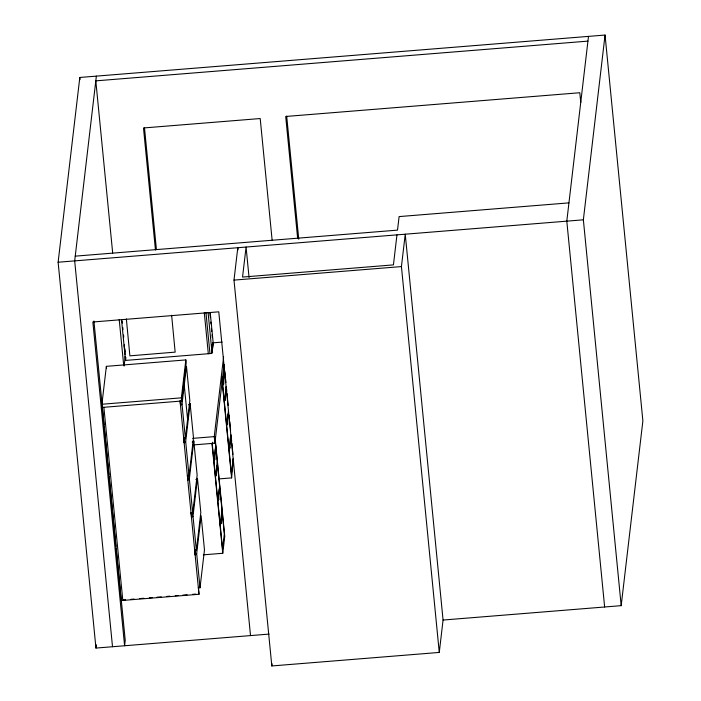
<?xml version="1.0" encoding="UTF-8"?>
<svg xmlns="http://www.w3.org/2000/svg" width="701" height="701" viewBox="0 0 701 701"><rect width="100%" height="100%" fill="white"/><g stroke="black" fill="none" stroke-linecap="round" stroke-linejoin="round"><path stroke-width="1.05" d="M124.314 345.181L124.41 347.24L124.401 344.436M269.079 634.09L95.949 648.074L58.122 262.227L79.809 77.46L605.051 35.05L642.878 420.889L621.191 605.655L443.067 620.043L439.273 652.429L271.822 665.95L233.994 280.111L237.788 247.725L238.007 249.898M96.361 76.129L74.683 260.895L112.511 646.734M102.039 403.171L106.359 366.343L185.844 359.92L186.159 363.1L181.708 401.016L102.223 407.43M124.112 366.018L125.251 356.327M210.212 312.646L213.209 343.008L212.044 352.962A2.077 0.578 -5.6 0 1 209.967 353.593L125.514 360.419L125.873 357.396M95.949 648.074L96.335 644.815M181.086 400.14L180.578 405.441L180.104 400.674L180.052 401.147L198.988 594.282L121.159 600.564L119.564 584.292M181.708 401.016L181.393 397.835L185.844 359.92M185.371 438.37L182.023 404.188L186.466 366.281L189.822 400.455L185.371 438.37L183.715 438.502M184.766 437.345L184.135 442.76L185.686 441.542L190.129 403.636L188.578 404.845M184.363 441.709L184.749 438.449M188.306 475.777L187.798 480.115L189.349 478.906L193.791 440.99L192.24 442.2M187.377 475.856L189.033 475.725L193.485 437.81L190.129 403.636M210.186 315.73L210.379 317.641M210.169 315.345L209.976 313.435M210.808 322.092L211.001 323.993M211.43 328.445L211.72 331.31M212.061 334.806L212.35 337.593M191.969 513.141L191.461 517.469L193.012 516.26L197.454 478.345L195.903 479.563M191.82 515.331L192.074 513.158M212.21 345.742L212.377 344.322L212.368 346.82L212.228 345.619M191.04 513.211L192.696 513.079L197.147 475.173L193.791 440.99M212.377 346.294L212.298 345.023M212.35 346.969L212.263 345.339L212.368 346.425M212.009 352.638L213.165 342.789M195.754 549.409L195.123 554.824L196.674 553.615L201.117 515.699L204.473 549.882L200.022 587.788L198.365 587.929M194.703 550.565L196.359 550.434L200.81 512.527L197.454 478.345M212.561 442.392L212.315 444.539L222.559 549.014L224.32 533.969L214.821 437.109M212.342 444.793L212.631 442.313M193.292 444.933L214.892 443.19L214.243 436.627L223.601 356.914M214.892 443.19L224.118 364.555M213.919 460.943L215.689 445.897M222.769 385.568L224.53 370.522M198.988 594.282L198.409 587.298M215.505 477.092L217.266 462.047M224.355 401.717L226.116 386.672M217.853 501.066L219.623 486.021M226.703 425.691L228.465 410.646M220.202 525.04L221.972 509.995M229.052 449.665L230.822 434.62M233.17 458.585L231.4 473.631L221.919 376.954M203.308 554.841L222.76 553.273L224.758 536.274L215.049 437.214M218.642 478.941L231.61 477.889L233.389 458.717M271.822 665.95L272.076 663.794M396.959 234.87L393.436 264.882L242.546 277.07L246.069 247.05L249.065 277.543M439.273 652.429L401.436 266.582L405.239 234.195L443.067 620.043M588.49 36.391L566.802 221.157L604.639 606.996M621.191 605.655L583.363 219.816L605.051 35.05M180.472 405.406L182.023 404.188M587.929 41.122L95.809 80.86L112.686 253.026M568.949 202.869L399.106 216.591L397.511 230.13L75.235 256.154M58.122 262.227L583.363 219.816M233.994 280.111L401.436 266.582M212.412 342.885L222.129 342.097M101.917 404.249L181.393 397.835M192.644 438.37L214.243 436.627M123.385 599.916L125.54 599.741M130.947 599.311L134.189 599.048M139.595 598.61L143.915 598.26M149.322 597.822L152.564 597.559M156.893 597.217L161.212 596.866M166.619 596.428L169.861 596.165M175.268 595.727L178.51 595.464M182.83 595.114L187.158 594.772M192.556 594.334L195.798 594.071M223.155 382.255L223.689 384.209L224.145 373.826M224.741 398.405L225.275 400.359L225.731 389.975M227.089 422.379L227.623 424.333L228.079 413.949M229.437 446.353L229.972 448.307L230.427 437.923M214.313 457.63L214.839 459.584L215.295 449.21M215.89 473.78L216.425 475.734L216.881 465.359M218.248 497.754L218.773 499.708L219.229 489.333M220.596 521.728L221.122 523.682L221.586 513.307M212.473 345.97L212.342 344.655L212.482 345.865M212.307 344.91L212.324 344.769M580.77 102.539L579.806 92.734L285.701 116.48L297.662 238.506M286.683 116.103L298.757 239.216M272.163 240.539L260.202 118.539L143.486 127.968L155.447 249.968M224.855 371.626L225.389 377.068M225.599 379.25L225.924 382.518M226.344 386.873L226.774 391.219M226.984 393.401L228.158 405.371M229.122 415.176L229.551 419.522M229.762 421.704L230.62 430.414M231.146 435.856L231.68 441.297M231.9 443.47L232.969 454.362M250.52 635.588L218.773 311.822L92.856 321.996L124.603 645.761L125.234 640.407L93.916 320.988M221.893 378.829L231.61 477.889M208.074 312.453L212.044 352.962M205.945 312.576L209.967 353.593M204.289 312.707L208.311 353.733M211.982 443.33L222.76 553.273M184.24 385.235L187.596 419.408M185.686 441.542L189.033 475.725M189.349 478.906L192.696 513.079M193.012 516.26L196.359 550.434M196.674 553.615L200.022 587.788M183.767 438.029L184.24 442.795M187.43 475.383L187.903 480.15M191.066 512.431L191.566 517.504M194.755 550.092L195.228 554.868M144.467 127.582L156.428 249.582M122.14 320.97L122.351 323.143M122.78 327.472L122.99 329.645M123.525 335.06L123.735 337.225M124.813 348.669L125.129 351.849M124.506 348.266L125.111 354.426M125.313 356.476L125.619 359.552M121.51 319.551L125.514 360.419M119.205 319.49L123.691 365.256M79.809 77.46L80.019 79.642M106.359 366.343L106.57 368.463M103.879 407.299L122.815 600.433M102.022 405.309L103.932 424.788M104.142 426.962L105.308 438.896M105.527 441.069L107.437 460.601M107.656 462.765L108.821 474.7M109.032 476.873L112.335 510.512M112.546 512.676L115.84 546.316M116.059 548.489L119.354 582.119M171.631 315.222L175.154 352.13L129.887 355.845L126.355 318.937"/></g></svg>
